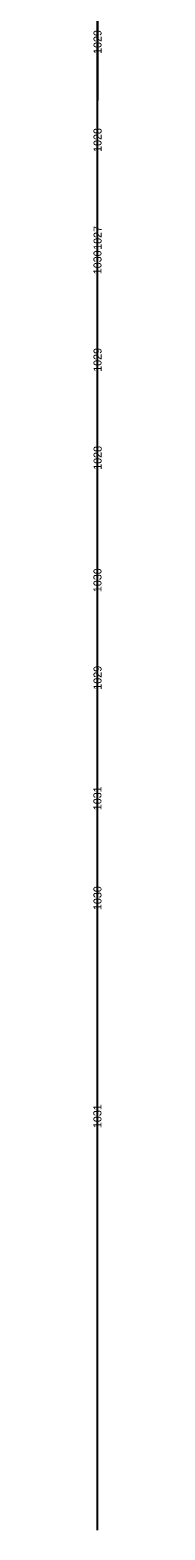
# Model space of a CAD drawing. Extents: x 1969999 to 1970555, y 501250 to 504040.
# Drawn here: x 1969999.3 to 1970000.8, y 501250.2 to 501512.6 of the extents above; entities that cross this region are included whole.
import ezdxf

# ---------------------------------------------------------------- set-up
doc = ezdxf.new("R2010")
doc.units = 0
doc.layers.add('DT_X_Contour_Major', color=7, linetype='Continuous')
doc.layers.add('DT_X_Contour_Minor', color=7, linetype='Continuous')

msp = doc.modelspace()

# ---------------------------------------------------------------- linework, layer by layer
at = {"layer": 'DT_X_Contour_Major'}
for points in [[(1970000.06, 501500.2), (1970000.06, 501550.2)], [(1970000.03, 501496.01), (1970000.03, 501546.01)], [(1970000.04, 501478.88), (1970000.04, 501528.88)], [(1970000.02, 501474.69), (1970000.02, 501524.69)], [(1970000.05, 501461.74), (1970000.05, 501511.74)], [(1970000.03, 501457.55), (1970000.03, 501507.55)], [(1970000.04, 501440.41), (1970000.03, 501490.41)], [(1970000.04, 501423.28), (1970000.04, 501473.28)], [(1970000.02, 501419.09), (1970000.02, 501469.09)], [(1970000.03, 501401.95), (1970000.03, 501451.95)], [(1970000.04, 501384.81), (1970000.04, 501434.81)], [(1970000.02, 501363.49), (1970000.02, 501413.49)], [(1970000.03, 501346.35), (1970000.03, 501396.35)], [(1970000.01, 501380.62), (1970000.01, 501388.6)], [(1970000.01, 501325.02), (1970000.01, 501371.25), (1970000.01, 501375.02)], [(1970000.02, 501307.89), (1970000.02, 501357.89)], [(1970000.02, 501269.42), (1970000.01, 501319.42)]]:
    msp.add_lwpolyline(points, dxfattribs=at)
at = {"layer": 'DT_X_Contour_Minor'}
for points in [[(1970000.05, 501480.97), (1970000.03, 502360.6), (1970000.01, 502510.55)], [(1970000.05, 501442.51), (1970000.03, 502180.72), (1970000.01, 502306.56)], [(1970000.04, 501404.05), (1970000.03, 502000.83), (1970000.01, 502102.57)], [(1970000.03, 501365.58), (1970000.02, 501820.95), (1970000.01, 501898.58)], [(1970000.03, 501327.12), (1970000.02, 501641.07), (1970000.01, 501694.59)], [(1970000.02, 501288.66), (1970000.01, 501461.19), (1970000.01, 501490.6)], [(1970000.01, 501250.19), (1970000.01, 501281.3), (1970000.01, 501286.61)]]:
    msp.add_lwpolyline(points, dxfattribs=at)

# ---------------------------------------------------------------- texts
at = {"layer": 'DT_X_Contour_Major'}
for s, rotation, p in [('1029', 90.0014, (1970000.73, 501508.37)), ('1028', 90.0014, (1970000.73, 501491.23)), ('1027', 90.0014, (1970000.74, 501474.1)), ('1030', 90.0014, (1970000.72, 501469.83)), ('1029', 90.0014, (1970000.73, 501452.77)), ('1028', 90.0014, (1970000.74, 501435.63)), ('1030', 90.0014, (1970000.72, 501414.23)), ('1029', 90.0014, (1970000.73, 501397.17)), ('1031', 90.0107, (1970000.71, 501376.09)), ('1030', 90.0014, (1970000.72, 501358.63)), ('1031', 90.0014, (1970000.71, 501320.49))]:
    msp.add_text(s, height=1.4, rotation=rotation, dxfattribs=at).set_placement(p)

doc.saveas('drawing.dxf')
